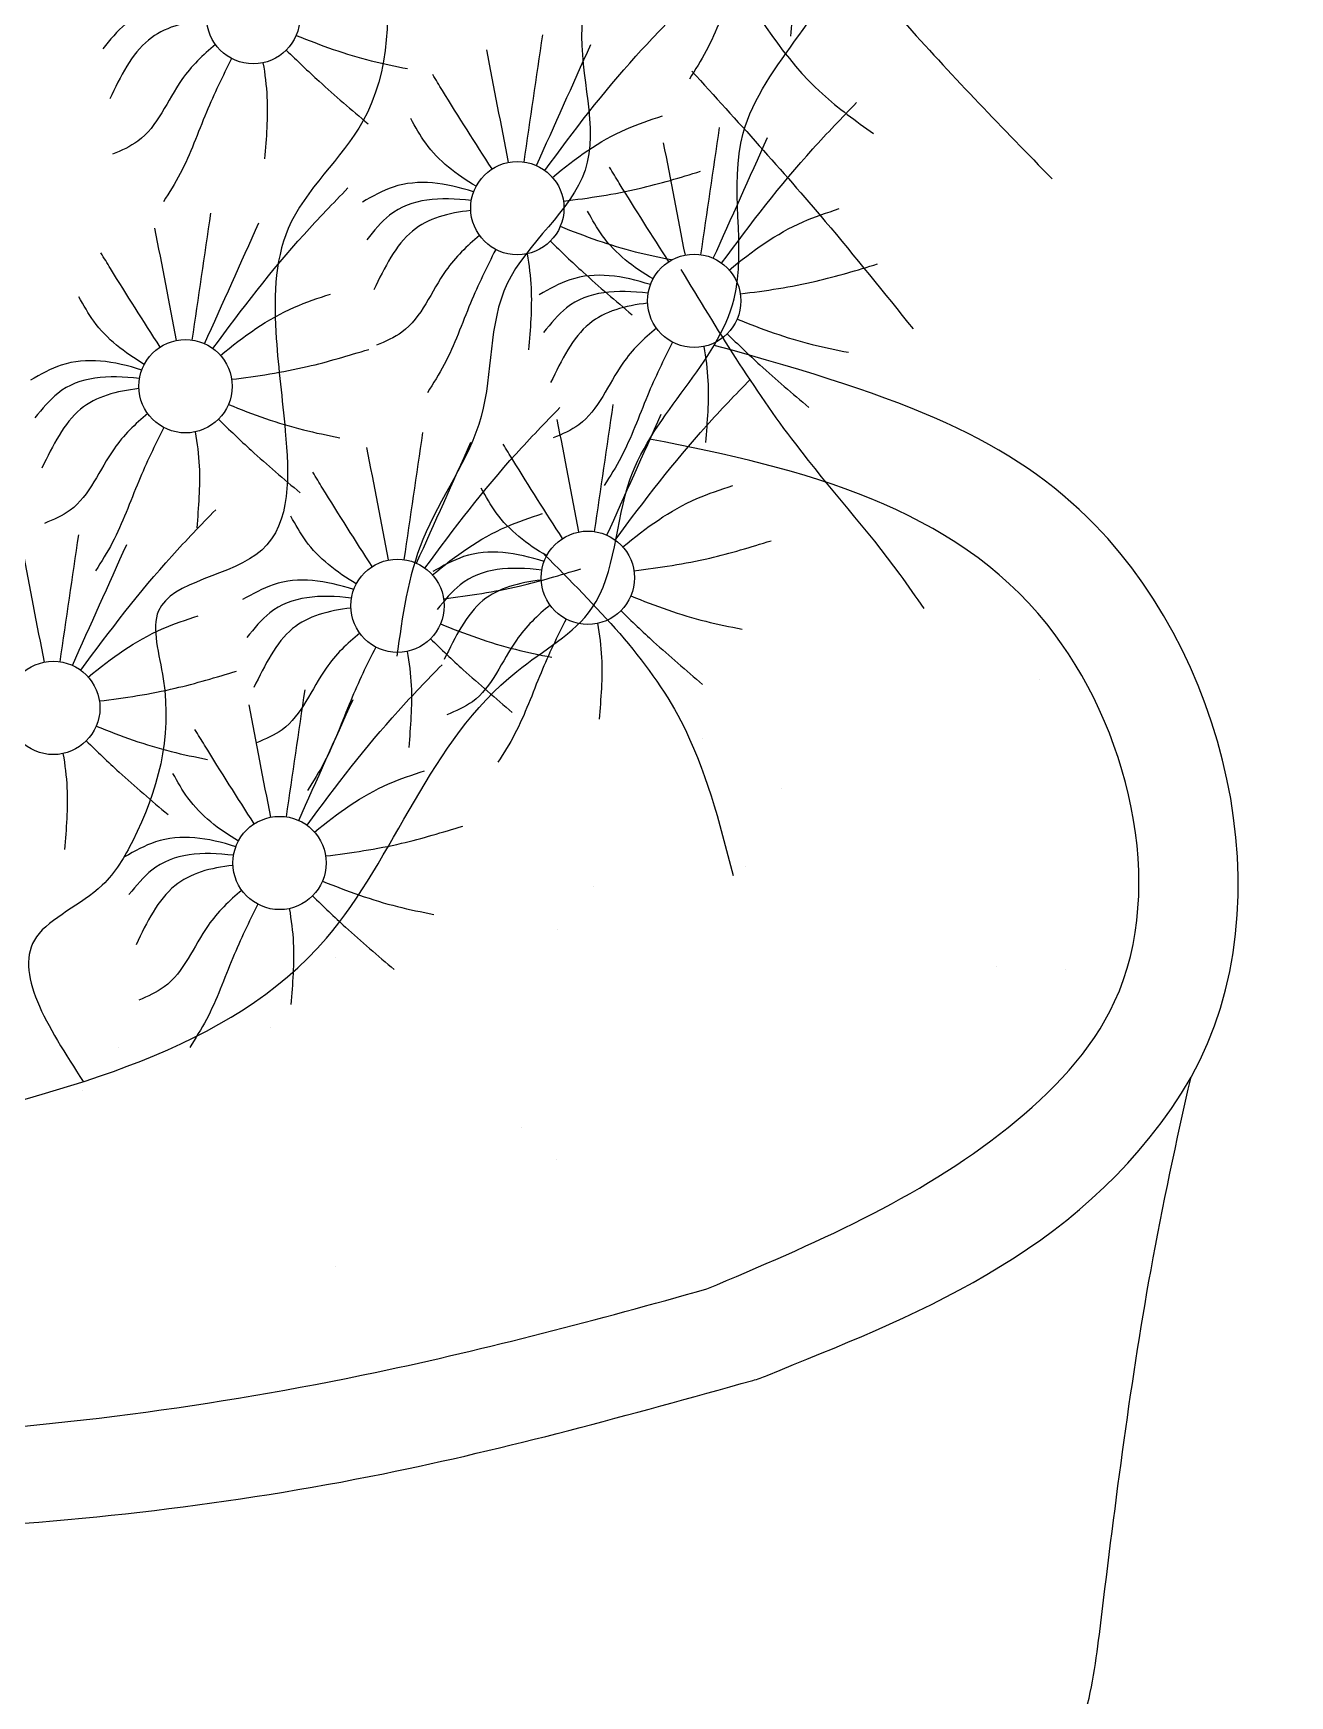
# Model space of a CAD drawing. Header units: millimetres. Extents: x 2133.42 to 2134.8, y 649.95 to 651.52.
# Drawn here: x 2133.6613 to 2133.7466, y 650.1009 to 650.2138 of the extents above; entities that cross this region are included whole.
import ezdxf

# ---------------------------------------------------------------- set-up
doc = ezdxf.new("R2010")
doc.units = ezdxf.units.MM
for name, color, linetype in [('Arena', 36, 'Continuous'), ('Hojas', 74, 'Continuous'), ('Tiesto', 32, 'Continuous')]:
    doc.layers.add(name, color=color, linetype=linetype)

msp = doc.modelspace()

# ---------------------------------------------------------------- linework, layer by layer
at = {"layer": 'Arena'}
for p, q in [((2133.665699178058, 650.177582741872), (2133.665699178058, 650.177582741872)), ((2133.729619186063, 650.1698788309299), (2133.729619186063, 650.1698788309299)), ((2133.706766968075, 650.1658568837671), (2133.706766968075, 650.1658568837671)), ((2133.712122503756, 650.1624450312542), (2133.712122503756, 650.1624450312542)), ((2133.709647021019, 650.1571808291051), (2133.709647021019, 650.1571808291051)), ((2133.699322114232, 650.1558215293393), (2133.699322114232, 650.1558215293393)), ((2133.696880532334, 650.1528768712676), (2133.696880532334, 650.1528768712676)), ((2133.681825741573, 650.1510324647465), (2133.681825741573, 650.1510324647465)), ((2133.726704854088, 650.1503882045278), (2133.726704854088, 650.1503882045278)), ((2133.731402432207, 650.1501623622075), (2133.731402432207, 650.1501623622075)), ((2133.677408528444, 650.1462420952143), (2133.677408528444, 650.1462420952143)), ((2133.667083621657, 650.1448827954486), (2133.667083621657, 650.1448827954486)), ((2133.664642039759, 650.1419381373769), (2133.664642039759, 650.1419381373769)), ((2133.694466361513, 650.139449470637), (2133.694466361513, 650.139449470637)), ((2133.696807217058, 650.1373044717278), (2133.696807217058, 650.1373044717278)), ((2133.681814884967, 650.1300307895015), (2133.681814884967, 650.1300307895015))]:
    msp.add_line(p, q, dxfattribs=at)
at = {"layer": 'Hojas'}
for centre in [(2133.676228929879, 650.2148496762015), (2133.694160313635, 650.2018825862449), (2133.706170781591, 650.195587836982), (2133.671624852196, 650.1897874585181), (2133.698948307629, 650.1767883865468), (2133.686021231691, 650.1748838746134), (2133.662646898487, 650.1679442362997), (2133.678015715713, 650.1574181021629)]:
    msp.add_circle(centre, 0.003166811014205725, dxfattribs=at)
for points in [[(2133.565714449104, 650.3117761015831), (2133.563329484209, 650.3091293167186), (2133.559354557567, 650.3091293167186), (2133.555909618172, 650.3048944574391), (2133.553524653277, 650.2972187826429), (2133.550609701133, 650.2943073179808), (2133.545044801605, 650.2932486031609), (2133.539744895703, 650.2890137482518), (2133.540009889328, 650.284514213545), (2133.538684910067, 650.2776325694008), (2133.53364999779, 650.2733977144917), (2133.530470052021, 650.2712802848521), (2133.528880079136, 650.2596344305739), (2133.529145072761, 650.2553995756646), (2133.52967506001, 650.2509000409577), (2133.525965126992, 650.2479885762957), (2133.524110160482, 650.241371611949), (2133.524905141356, 650.2347546476026), (2133.527290106252, 650.230255112896), (2133.528085087125, 650.2270789728066), (2133.528148367523, 650.2211689123772), (2133.527632513119, 650.2151148148828), (2133.529051121083, 650.2084166630686), (2133.530985594589, 650.2040371068056), (2133.532828677926, 650.2014354629946), (2133.535012853964, 650.1947089696439), (2133.53592292453, 650.1883460652127), (2133.539927252835, 650.1825285550876), (2133.543749569255, 650.1778018292034), (2133.545751733409, 650.1719843190781), (2133.549985227631, 650.1650627214524), (2133.558496719501, 650.1544761850987), (2133.567008200234, 650.1496641199412), (2133.580176926657, 650.1450124587038), (2133.597566172704, 650.1419002782736), (2133.62045834091, 650.135787906909), (2133.65287002141, 650.1394100514462), (2133.681201909335, 650.1523139421795), (2133.694121245062, 650.1704246648658), (2133.699227690249, 650.1747169370624), (2133.701826028804, 650.1834912976415), (2133.708878674751, 650.1957259653718), (2133.709497323606, 650.206971978911), (2133.716621391094, 650.2200178308065), (2133.713050057961, 650.2315421770284), (2133.710852317064, 650.2385391058906), (2133.712363261842, 650.2474567562094), (2133.714561002739, 650.2547280713538), (2133.712495669558, 650.2671167448534), (2133.711408131001, 650.2690176774931)], [(2133.65241112159, 650.2503668617017), (2133.660022265491, 650.2394389158108), (2133.661806133433, 650.2330246906913), (2133.662876454199, 650.2248287334585), (2133.662043986204, 650.2213840545774), (2133.660463702504, 650.2176120822987), (2133.659051308982, 650.2132624408882), (2133.660110604123, 650.2072669843712), (2133.660228299872, 650.2027997813052), (2133.658980065634, 650.1949739247716), (2133.656488352656, 650.1908260305249), (2133.6551594309, 650.1871758809659), (2133.65582388621, 650.1788800924726), (2133.653664400885, 650.173570789585), (2133.650824512078, 650.1690349069122), (2133.650916136124, 650.1633609094133), (2133.650091508573, 650.1575953930062), (2133.64688461128, 650.1544838462728), (2133.6458767245, 650.1527450394599), (2133.646177724025, 650.1480219103505), (2133.645531143591, 650.1415638290521), (2133.646351700956, 650.1378869873743)], [(2133.711407540741, 650.225220760062), (2133.720650488074, 650.2142578821895), (2133.730471122399, 650.203871996049)], [(2133.708519116915, 650.2181045083046), (2133.714873640422, 650.2096419352215), (2133.71833975124, 650.206949296941)], [(2133.706015810326, 650.2111805856678), (2133.715066210177, 650.2009870286479), (2133.721035616447, 650.1936784433992)], [(2133.705261446068, 650.1977240677461), (2133.713038386391, 650.1858682020256), (2133.720133130175, 650.1770103683007), (2133.721770379597, 650.174693704432)], [(2133.69598369563, 650.1783731132955), (2133.705261446068, 650.1670623446985), (2133.708808823528, 650.1565692196023)]]:
    msp.add_spline(points, degree=3, dxfattribs=at)
for points, knots in [([(2133.70447176493, 650.2702860213951), (2133.703468688844, 650.2695094285682), (2133.700449444743, 650.266548410787), (2133.703401426855, 650.2596954358758), (2133.698949999426, 650.2528043526204), (2133.701357122066, 650.2430020870086), (2133.705185350097, 650.2319805141549), (2133.700929625418, 650.2219602039738), (2133.697396990637, 650.213512365133), (2133.700994859564, 650.203909763019), (2133.69180431561, 650.1974273704084), (2133.692872612981, 650.1873141706546), (2133.687152291031, 650.179978802232), (2133.686352852035, 650.1741690800181), (2133.685979345459, 650.1714547147451)], [0.001137613368677927, 0.001137613368677927, 0.001137613368677927, 0.001137613368677927, 0.003142761133980168, 0.008234158338329946, 0.01078887914306619, 0.01616739439425305, 0.0239041102975274, 0.02966619468930969, 0.03361288692144257, 0.03899340722684755, 0.04418358666747901, 0.04929070506732583, 0.05443227460696571, 0.05894099462637403, 0.05894099462637403, 0.05894099462637403, 0.05894099462637403]), ([(2133.683880279691, 650.2624445402835), (2133.684499371117, 650.2592749029475), (2133.685456776415, 650.2529240936801), (2133.68451158373, 650.24379119317), (2133.687217926222, 650.2352376442623), (2133.681894319174, 650.2293927899248), (2133.683611984801, 650.2236192213388), (2133.685715541826, 650.2169673776075), (2133.685410953227, 650.2078062313844), (2133.677642085438, 650.2014529251351), (2133.677618010395, 650.193256249755), (2133.678542135533, 650.1864203464156), (2133.67898884758, 650.177154533832), (2133.668321183054, 650.1764468406), (2133.671183928918, 650.1673448839715), (2133.669360608083, 650.1610824146198), (2133.665935748731, 650.1551265359737), (2133.658523293454, 650.1521068957186), (2133.662268783882, 650.1463125600355), (2133.664687053686, 650.1425714566249)], [0.002880085012123587, 0.002880085012123587, 0.002880085012123587, 0.002880085012123587, 0.008227207115971871, 0.01358926025872078, 0.0182434705629938, 0.02188264004417282, 0.02513037428975868, 0.02746219054591623, 0.03379430843001443, 0.03872388257498589, 0.04290803350601853, 0.04640964041194133, 0.05098554528342678, 0.05550923466560381, 0.05807993542836219, 0.06428951277853343, 0.06632619874382842, 0.06947688963635515, 0.07521762369899941, 0.07521762369899941, 0.07521762369899941, 0.07521762369899941]), ([(2133.710479521712, 650.2203766384428), (2133.709870720531, 650.2191814550335), (2133.708634222678, 650.216606917656), (2133.707443462584, 650.2131881992052), (2133.706240991744, 650.2112745068519), (2133.705846238461, 650.2106462701277)], [0.001758391008624049, 0.001758391008624049, 0.001758391008624049, 0.001758391008624049, 0.003993456789474208, 0.006518679207936327, 0.007752823292170429, 0.007752823292170429, 0.007752823292170429, 0.007752823292170429]), ([(2133.712609436052, 650.2200829515914), (2133.712742494352, 650.2193112084233), (2133.713018337069, 650.2171543964907), (2133.712832298796, 650.2149675664573), (2133.712713019124, 650.2135654658891)], [0.001750649888686673, 0.001750649888686673, 0.001750649888686673, 0.001750649888686673, 0.003055740864562838, 0.00538758754341245, 0.00538758754341245, 0.00538758754341245, 0.00538758754341245]), ([(2133.673105008652, 650.2153691068211), (2133.670980502723, 650.2156209221866), (2133.668255685238, 650.2154917386288), (2133.666494119863, 650.2133088946632), (2133.666001450041, 650.2126984027898)], [0.00156203179081908, 0.00156203179081908, 0.00156203179081908, 0.00156203179081908, 0.004826344165984899, 0.006093767783893469, 0.006093767783893469, 0.006093767783893469, 0.006093767783893469]), ([(2133.696024573374, 650.2044425135139), (2133.697987174258, 650.2071142617215), (2133.700876504658, 650.2108912838364), (2133.704184480136, 650.214308385845), (2133.705189389719, 650.2153464463072)], [0.001755581467484407, 0.001755581467484407, 0.001755581467484407, 0.001755581467484407, 0.007270775625992507, 0.009677251042944085, 0.009677251042944085, 0.009677251042944085, 0.009677251042944085]), ([(2133.673066247141, 650.2146880287257), (2133.671543590263, 650.214519579311), (2133.668639196829, 650.2137540578194), (2133.667220511293, 650.2108264156373), (2133.666479405256, 650.2092970469087)], [0.001618756461250337, 0.001618756461250337, 0.001618756461250337, 0.001618756461250337, 0.004049157428062856, 0.006707420895019029, 0.006707420895019029, 0.006707420895019029, 0.006707420895019029]), ([(2133.673664275416, 650.2129919250096), (2133.672806922016, 650.2122937643098), (2133.670798577919, 650.2103305615037), (2133.669489875278, 650.2067448098551), (2133.667269695971, 650.2057981915145), (2133.666658632894, 650.2055376524161)], [0.001741584009316467, 0.001741584009316467, 0.001741584009316467, 0.001741584009316467, 0.003579060160531973, 0.006432023616432431, 0.007515438593666302, 0.007515438593666302, 0.007515438593666302, 0.007515438593666302]), ([(2133.678470783673, 650.2126129858877), (2133.679201379218, 650.2118963104274), (2133.681001003923, 650.2101739690947), (2133.682900371381, 650.2085599903912), (2133.684019635526, 650.2076089008658)], [0.001758606855550857, 0.001758606855550857, 0.001758606855550857, 0.001758606855550857, 0.003464120771849768, 0.005911130731386738, 0.005911130731386738, 0.005911130731386738, 0.005911130731386738]), ([(2133.679145373925, 650.2136155586554), (2133.680811825328, 650.212938924747), (2133.683287504424, 650.2120405498654), (2133.685873975948, 650.2115219128459), (2133.686699597106, 650.2113563600094)], [0.001751727270867549, 0.001751727270867549, 0.001751727270867549, 0.001751727270867549, 0.004741173852315993, 0.006142854766988974, 0.006142854766988974, 0.006142854766988974, 0.006142854766988974]), ([(2133.674757091455, 650.2120456819705), (2133.674148290274, 650.2108504985611), (2133.672911792421, 650.2082759611835), (2133.671721032327, 650.2048572427327), (2133.670518561488, 650.2029435503794), (2133.670123808204, 650.2023153136552)], [0.001758391008624049, 0.001758391008624049, 0.001758391008624049, 0.001758391008624049, 0.003993456789474208, 0.006518679207936327, 0.007752823292170429, 0.007752823292170429, 0.007752823292170429, 0.007752823292170429]), ([(2133.676887005795, 650.2117519951189), (2133.677020064095, 650.2109802519508), (2133.677295906812, 650.2088234400183), (2133.677109868539, 650.2066366099848), (2133.676990588867, 650.2052345094166)], [0.001750649888686673, 0.001750649888686673, 0.001750649888686673, 0.001750649888686673, 0.003055740864562838, 0.00538758754341245, 0.00538758754341245, 0.00538758754341245, 0.00538758754341245]), ([(2133.692440727568, 650.2045418560233), (2133.691301776362, 650.2063100317623), (2133.689946802615, 650.2084381436084), (2133.688632349165, 650.2105915490349), (2133.688413658372, 650.2109498195671)], [0.001759185583817836, 0.001759185583817836, 0.001759185583817836, 0.001759185583817836, 0.005264386903869354, 0.005963950121901306, 0.005963950121901306, 0.005963950121901306, 0.005963950121901306]), ([(2133.696540314596, 650.2039716739416), (2133.698100156621, 650.2052759467906), (2133.700432928856, 650.2069604699618), (2133.703177903541, 650.2078703837103), (2133.704006941703, 650.2081451961615)], [0.001729062110221072, 0.001729062110221072, 0.001729062110221072, 0.001729062110221072, 0.005077410225046454, 0.00652626217333075, 0.00652626217333075, 0.00652626217333075, 0.00652626217333075]), ([(2133.708035041331, 650.198147764251), (2133.709997642215, 650.2008195124586), (2133.712886972615, 650.2045965345737), (2133.716194948092, 650.2080136365821), (2133.717199857675, 650.2090516970443)], [0.001755581467484407, 0.001755581467484407, 0.001755581467484407, 0.001755581467484407, 0.007270775625992507, 0.009677251042944085, 0.009677251042944085, 0.009677251042944085, 0.009677251042944085]), ([(2133.691363730932, 650.2033684587707), (2133.690026931499, 650.2041631862253), (2133.688303475531, 650.2054700309086), (2133.687238901981, 650.2073908687441), (2133.686920053893, 650.2079661746707)], [0.001698318349463202, 0.001698318349463202, 0.001698318349463202, 0.001698318349463202, 0.004238933597651528, 0.005325218507321016, 0.005325218507321016, 0.005325218507321016, 0.005325218507321016]), ([(2133.691191005242, 650.202983449391), (2133.689298510281, 650.2035865955058), (2133.68668579764, 650.204013945174), (2133.684323990154, 650.2026853340394), (2133.683634106219, 650.202297246745)], [0.001623798754991703, 0.001623798754991703, 0.001623798754991703, 0.001623798754991703, 0.004752973198542208, 0.006044160931421218, 0.006044160931421218, 0.006044160931421218, 0.006044160931421218]), ([(2133.697291153572, 650.2023585413804), (2133.699022199752, 650.2025669034742), (2133.702169892757, 650.2030421644722), (2133.705222406046, 650.2039679797883), (2133.706606739203, 650.2043878426091)], [0.001790834887653438, 0.001790834887653438, 0.001790834887653438, 0.001790834887653438, 0.004691423661869409, 0.007098466608068014, 0.007098466608068014, 0.007098466608068014, 0.007098466608068014]), ([(2133.704451195524, 650.1982471067606), (2133.703312244319, 650.2000152824996), (2133.701957270571, 650.2021433943457), (2133.700642817122, 650.204296799772), (2133.700424126329, 650.2046550703042)], [0.001759185583817836, 0.001759185583817836, 0.001759185583817836, 0.001759185583817836, 0.005264386903869354, 0.005963950121901306, 0.005963950121901306, 0.005963950121901306, 0.005963950121901306]), ([(2133.673489111936, 650.1923473857871), (2133.67545171282, 650.1950191339947), (2133.678341043219, 650.1987961561099), (2133.681649018697, 650.2022132581185), (2133.68265392828, 650.2032513185804)], [0.001755581467484407, 0.001755581467484407, 0.001755581467484407, 0.001755581467484407, 0.007270775625992507, 0.009677251042944085, 0.009677251042944085, 0.009677251042944085, 0.009677251042944085]), ([(2133.691036392408, 650.2024020168644), (2133.688911886479, 650.20265383223), (2133.686187068994, 650.2025246486721), (2133.684425503619, 650.2003418047068), (2133.683932833797, 650.1997313128331)], [0.00156203179081908, 0.00156203179081908, 0.00156203179081908, 0.00156203179081908, 0.004826344165984899, 0.006093767783893469, 0.006093767783893469, 0.006093767783893469, 0.006093767783893469]), ([(2133.690997630898, 650.2017209387691), (2133.689474974019, 650.2015524893543), (2133.686570580585, 650.2007869678628), (2133.685151895049, 650.1978593256806), (2133.684410789012, 650.196329956952)], [0.001618756461250337, 0.001618756461250337, 0.001618756461250337, 0.001618756461250337, 0.004049157428062856, 0.006707420895019029, 0.006707420895019029, 0.006707420895019029, 0.006707420895019029]), ([(2133.703374198888, 650.1970737095078), (2133.702037399456, 650.1978684369626), (2133.700313943488, 650.1991752816459), (2133.699249369938, 650.2010961194815), (2133.698930521849, 650.2016714254078)], [0.001698318349463202, 0.001698318349463202, 0.001698318349463202, 0.001698318349463202, 0.004238933597651528, 0.005325218507321016, 0.005325218507321016, 0.005325218507321016, 0.005325218507321016]), ([(2133.708550782552, 650.197676924679), (2133.710110624578, 650.1989811975279), (2133.712443396812, 650.2006657206989), (2133.715188371498, 650.2015756344476), (2133.716017409659, 650.2018504468986)], [0.001729062110221072, 0.001729062110221072, 0.001729062110221072, 0.001729062110221072, 0.005077410225046454, 0.00652626217333075, 0.00652626217333075, 0.00652626217333075, 0.00652626217333075]), ([(2133.697076757681, 650.2006484686988), (2133.698743209085, 650.1999718347904), (2133.701218888179, 650.1990734599087), (2133.703805359704, 650.1985548228893), (2133.704630980862, 650.1983892700528)], [0.001751727270867549, 0.001751727270867549, 0.001751727270867549, 0.001751727270867549, 0.004741173852315993, 0.006142854766988974, 0.006142854766988974, 0.006142854766988974, 0.006142854766988974]), ([(2133.691595659172, 650.200024835053), (2133.690738305772, 650.1993266743532), (2133.688729961675, 650.1973634715471), (2133.687421259034, 650.1937777198984), (2133.685201079727, 650.1928311015579), (2133.68459001665, 650.1925705624594)], [0.001741584009316467, 0.001741584009316467, 0.001741584009316467, 0.001741584009316467, 0.003579060160531973, 0.006432023616432431, 0.007515438593666302, 0.007515438593666302, 0.007515438593666302, 0.007515438593666302]), ([(2133.692688475212, 650.1990785920138), (2133.692079674031, 650.1978834086044), (2133.690843176177, 650.1953088712269), (2133.689652416083, 650.1918901527763), (2133.688449945244, 650.1899764604227), (2133.68805519196, 650.1893482236985)], [0.001758391008624049, 0.001758391008624049, 0.001758391008624049, 0.001758391008624049, 0.003993456789474208, 0.006518679207936327, 0.007752823292170429, 0.007752823292170429, 0.007752823292170429, 0.007752823292170429]), ([(2133.696402167429, 650.1996458959313), (2133.697132762974, 650.198929220471), (2133.698932387679, 650.1972068791381), (2133.700831755137, 650.1955929004346), (2133.701951019282, 650.1946418109092)], [0.001758606855550857, 0.001758606855550857, 0.001758606855550857, 0.001758606855550857, 0.003464120771849768, 0.005911130731386738, 0.005911130731386738, 0.005911130731386738, 0.005911130731386738]), ([(2133.669905266129, 650.1924467282968), (2133.668766314923, 650.1942149040358), (2133.667411341176, 650.1963430158819), (2133.666096887726, 650.1984964213082), (2133.665878196934, 650.1988546918403)], [0.001759185583817836, 0.001759185583817836, 0.001759185583817836, 0.001759185583817836, 0.005264386903869354, 0.005963950121901306, 0.005963950121901306, 0.005963950121901306, 0.005963950121901306]), ([(2133.694818389552, 650.1987849051623), (2133.694951447852, 650.1980131619941), (2133.695227290568, 650.1958563500616), (2133.695041252295, 650.1936695200282), (2133.694921972623, 650.19226741946)], [0.001750649888686673, 0.001750649888686673, 0.001750649888686673, 0.001750649888686673, 0.003055740864562838, 0.00538758754341245, 0.00538758754341245, 0.00538758754341245, 0.00538758754341245]), ([(2133.709301621529, 650.1960637921177), (2133.711032667708, 650.1962721542113), (2133.714180360714, 650.1967474152093), (2133.717232874003, 650.1976732305254), (2133.71861720716, 650.1980930933462)], [0.001790834887653438, 0.001790834887653438, 0.001790834887653438, 0.001790834887653438, 0.004691423661869409, 0.007098466608068014, 0.007098466608068014, 0.007098466608068014, 0.007098466608068014]), ([(2133.703201473199, 650.1966887001283), (2133.701308978238, 650.1972918462429), (2133.698696265596, 650.1977191959111), (2133.69633445811, 650.1963905847767), (2133.695644574176, 650.1960024974824)], [0.001623798754991703, 0.001623798754991703, 0.001623798754991703, 0.001623798754991703, 0.004752973198542208, 0.006044160931421218, 0.006044160931421218, 0.006044160931421218, 0.006044160931421218]), ([(2133.668828269493, 650.1912733310439), (2133.66749147006, 650.1920680584988), (2133.665768014092, 650.1933749031821), (2133.664703440543, 650.1952957410176), (2133.664384592454, 650.1958710469439)], [0.001698318349463202, 0.001698318349463202, 0.001698318349463202, 0.001698318349463202, 0.004238933597651528, 0.005325218507321016, 0.005325218507321016, 0.005325218507321016, 0.005325218507321016]), ([(2133.674004853157, 650.1918765462151), (2133.675564695183, 650.1931808190641), (2133.677897467417, 650.1948653422351), (2133.680642442103, 650.1957752559838), (2133.681471480264, 650.1960500684347)], [0.001729062110221072, 0.001729062110221072, 0.001729062110221072, 0.001729062110221072, 0.005077410225046454, 0.00652626217333075, 0.00652626217333075, 0.00652626217333075, 0.00652626217333075]), ([(2133.703046860365, 650.1961072676015), (2133.700922354436, 650.1963590829673), (2133.69819753695, 650.1962298994094), (2133.696435971575, 650.1940470554439), (2133.695943301754, 650.1934365635705)], [0.00156203179081908, 0.00156203179081908, 0.00156203179081908, 0.00156203179081908, 0.004826344165984899, 0.006093767783893469, 0.006093767783893469, 0.006093767783893469, 0.006093767783893469]), ([(2133.703008098854, 650.1954261895064), (2133.701485441975, 650.1952577400914), (2133.698581048542, 650.1944922186001), (2133.697162363006, 650.1915645764179), (2133.696421256969, 650.1900352076891)], [0.001618756461250337, 0.001618756461250337, 0.001618756461250337, 0.001618756461250337, 0.004049157428062856, 0.006707420895019029, 0.006707420895019029, 0.006707420895019029, 0.006707420895019029]), ([(2133.703606127129, 650.1937300857901), (2133.702748773729, 650.1930319250903), (2133.700740429632, 650.1910687222842), (2133.699431726991, 650.1874829706355), (2133.697211547683, 650.1865363522952), (2133.696600484607, 650.1862758131967)], [0.001741584009316467, 0.001741584009316467, 0.001741584009316467, 0.001741584009316467, 0.003579060160531973, 0.006432023616432431, 0.007515438593666302, 0.007515438593666302, 0.007515438593666302, 0.007515438593666302]), ([(2133.709087225638, 650.1943537194359), (2133.710753677041, 650.1936770855277), (2133.713229356136, 650.1927787106458), (2133.715815827661, 650.1922600736264), (2133.716641448819, 650.1920945207899)], [0.001751727270867549, 0.001751727270867549, 0.001751727270867549, 0.001751727270867549, 0.004741173852315993, 0.006142854766988974, 0.006142854766988974, 0.006142854766988974, 0.006142854766988974]), ([(2133.674755692134, 650.1902634136538), (2133.676486738313, 650.1904717757475), (2133.679634431319, 650.1909470367455), (2133.682686944607, 650.1918728520616), (2133.684071277764, 650.1922927148826)], [0.001790834887653438, 0.001790834887653438, 0.001790834887653438, 0.001790834887653438, 0.004691423661869409, 0.007098466608068014, 0.007098466608068014, 0.007098466608068014, 0.007098466608068014]), ([(2133.704698943168, 650.1927838427509), (2133.704090141987, 650.1915886593415), (2133.702853644134, 650.1890141219642), (2133.70166288404, 650.1855954035134), (2133.7004604132, 650.1836817111598), (2133.700065659917, 650.1830534744358)], [0.001758391008624049, 0.001758391008624049, 0.001758391008624049, 0.001758391008624049, 0.003993456789474208, 0.006518679207936327, 0.007752823292170429, 0.007752823292170429, 0.007752823292170429, 0.007752823292170429]), ([(2133.706828857508, 650.1924901558996), (2133.706961915808, 650.1917184127312), (2133.707237758525, 650.1895616007987), (2133.707051720251, 650.1873747707655), (2133.70693244058, 650.1859726701971)], [0.001750649888686673, 0.001750649888686673, 0.001750649888686673, 0.001750649888686673, 0.003055740864562838, 0.00538758754341245, 0.00538758754341245, 0.00538758754341245, 0.00538758754341245]), ([(2133.708412635386, 650.1933511466684), (2133.709143230931, 650.1926344712081), (2133.710942855635, 650.1909121298754), (2133.712842223094, 650.1892981511719), (2133.713961487239, 650.1883470616463)], [0.001758606855550857, 0.001758606855550857, 0.001758606855550857, 0.001758606855550857, 0.003464120771849768, 0.005911130731386738, 0.005911130731386738, 0.005911130731386738, 0.005911130731386738]), ([(2133.668655543803, 650.1908883216645), (2133.666763048843, 650.1914914677791), (2133.664150336201, 650.1919188174472), (2133.661788528715, 650.1905902063129), (2133.66109864478, 650.1902021190185)], [0.001623798754991703, 0.001623798754991703, 0.001623798754991703, 0.001623798754991703, 0.004752973198542208, 0.006044160931421218, 0.006044160931421218, 0.006044160931421218, 0.006044160931421218]), ([(2133.668500930969, 650.1903068891377), (2133.66637642504, 650.1905587045035), (2133.663651607555, 650.1904295209456), (2133.66189004218, 650.18824667698), (2133.661397372358, 650.1876361851066)], [0.00156203179081908, 0.00156203179081908, 0.00156203179081908, 0.00156203179081908, 0.004826344165984899, 0.006093767783893469, 0.006093767783893469, 0.006093767783893469, 0.006093767783893469]), ([(2133.700812567369, 650.1793483138158), (2133.702775168253, 650.1820200620234), (2133.705664498653, 650.1857970841386), (2133.70897247413, 650.189214186147), (2133.709977383713, 650.1902522466091)], [0.001755581467484407, 0.001755581467484407, 0.001755581467484407, 0.001755581467484407, 0.007270775625992507, 0.009677251042944085, 0.009677251042944085, 0.009677251042944085, 0.009677251042944085]), ([(2133.668462169459, 650.1896258110426), (2133.66693951258, 650.1894573616275), (2133.664035119146, 650.1886918401362), (2133.66261643361, 650.1857641979541), (2133.661875327574, 650.1842348292253)], [0.001618756461250337, 0.001618756461250337, 0.001618756461250337, 0.001618756461250337, 0.004049157428062856, 0.006707420895019029, 0.006707420895019029, 0.006707420895019029, 0.006707420895019029]), ([(2133.669060197733, 650.1879297073262), (2133.668202844334, 650.1872315466264), (2133.666194500237, 650.1852683438203), (2133.664885797596, 650.1816825921719), (2133.662665618288, 650.1807359738314), (2133.662054555211, 650.1804754347329)], [0.001741584009316467, 0.001741584009316467, 0.001741584009316467, 0.001741584009316467, 0.003579060160531973, 0.006432023616432431, 0.007515438593666302, 0.007515438593666302, 0.007515438593666302, 0.007515438593666302]), ([(2133.674541296243, 650.188553340972), (2133.676207747646, 650.1878767070639), (2133.678683426741, 650.186978332182), (2133.681269898265, 650.1864596951625), (2133.682095519423, 650.186294142326)], [0.001751727270867549, 0.001751727270867549, 0.001751727270867549, 0.001751727270867549, 0.004741173852315993, 0.006142854766988974, 0.006142854766988974, 0.006142854766988974, 0.006142854766988974]), ([(2133.687885491431, 650.1774438018826), (2133.689848092315, 650.18011555009), (2133.692737422715, 650.1838925722052), (2133.696045398192, 650.1873096742138), (2133.697050307775, 650.1883477346757)], [0.001755581467484407, 0.001755581467484407, 0.001755581467484407, 0.001755581467484407, 0.007270775625992507, 0.009677251042944085, 0.009677251042944085, 0.009677251042944085, 0.009677251042944085]), ([(2133.670153013773, 650.1869834642871), (2133.669544212592, 650.1857882808777), (2133.668307714739, 650.1832137435003), (2133.667116954645, 650.1797950250495), (2133.665914483805, 650.177881332696), (2133.665519730522, 650.177253095972)], [0.001758391008624049, 0.001758391008624049, 0.001758391008624049, 0.001758391008624049, 0.003993456789474208, 0.006518679207936327, 0.007752823292170429, 0.007752823292170429, 0.007752823292170429, 0.007752823292170429]), ([(2133.672282928113, 650.1866897774357), (2133.672415986413, 650.1859180342674), (2133.67269182913, 650.1837612223349), (2133.672505790856, 650.1815743923016), (2133.672386511184, 650.1801722917335)], [0.001750649888686673, 0.001750649888686673, 0.001750649888686673, 0.001750649888686673, 0.003055740864562838, 0.00538758754341245, 0.00538758754341245, 0.00538758754341245, 0.00538758754341245]), ([(2133.673866705991, 650.1875507682046), (2133.674597301536, 650.1868340927442), (2133.676396926241, 650.1851117514116), (2133.678296293699, 650.183497772708), (2133.679415557843, 650.1825466831824)], [0.001758606855550857, 0.001758606855550857, 0.001758606855550857, 0.001758606855550857, 0.003464120771849768, 0.005911130731386738, 0.005911130731386738, 0.005911130731386738, 0.005911130731386738]), ([(2133.697228721562, 650.1794476563255), (2133.696089770357, 650.1812158320645), (2133.694734796609, 650.1833439439106), (2133.693420343159, 650.1854973493369), (2133.693201652367, 650.185855619869)], [0.001759185583817836, 0.001759185583817836, 0.001759185583817836, 0.001759185583817836, 0.005264386903869354, 0.005963950121901306, 0.005963950121901306, 0.005963950121901306, 0.005963950121901306]), ([(2133.684301645625, 650.1775431443921), (2133.683162694419, 650.1793113201311), (2133.681807720672, 650.1814394319772), (2133.680493267222, 650.1835928374037), (2133.680274576429, 650.1839511079356)], [0.001759185583817836, 0.001759185583817836, 0.001759185583817836, 0.001759185583817836, 0.005264386903869354, 0.005963950121901306, 0.005963950121901306, 0.005963950121901306, 0.005963950121901306]), ([(2133.696151724926, 650.1782742590726), (2133.694814925494, 650.1790689865275), (2133.693091469525, 650.1803758312108), (2133.692026895976, 650.1822966690463), (2133.691708047887, 650.1828719749726)], [0.001698318349463202, 0.001698318349463202, 0.001698318349463202, 0.001698318349463202, 0.004238933597651528, 0.005325218507321016, 0.005325218507321016, 0.005325218507321016, 0.005325218507321016]), ([(2133.70132830859, 650.1788774742438), (2133.702888150616, 650.1801817470928), (2133.70522092285, 650.1818662702638), (2133.707965897536, 650.1827761840125), (2133.708794935697, 650.1830509964634)], [0.001729062110221072, 0.001729062110221072, 0.001729062110221072, 0.001729062110221072, 0.005077410225046454, 0.00652626217333075, 0.00652626217333075, 0.00652626217333075, 0.00652626217333075]), ([(2133.664511158227, 650.1705041635687), (2133.666473759111, 650.1731759117763), (2133.669363089511, 650.1769529338912), (2133.672671064988, 650.1803700358998), (2133.673675974571, 650.181408096362)], [0.001755581467484407, 0.001755581467484407, 0.001755581467484407, 0.001755581467484407, 0.007270775625992507, 0.009677251042944085, 0.009677251042944085, 0.009677251042944085, 0.009677251042944085]), ([(2133.688401232653, 650.1769729623104), (2133.689961074679, 650.1782772351594), (2133.692293846912, 650.1799617583306), (2133.695038821598, 650.1808716720791), (2133.69586785976, 650.18114648453)], [0.001729062110221072, 0.001729062110221072, 0.001729062110221072, 0.001729062110221072, 0.005077410225046454, 0.00652626217333075, 0.00652626217333075, 0.00652626217333075, 0.00652626217333075]), ([(2133.683224648988, 650.1763697471392), (2133.681887849556, 650.1771644745941), (2133.680164393588, 650.1784713192774), (2133.679099820038, 650.1803921571129), (2133.678780971949, 650.1809674630395)], [0.001698318349463202, 0.001698318349463202, 0.001698318349463202, 0.001698318349463202, 0.004238933597651528, 0.005325218507321016, 0.005325218507321016, 0.005325218507321016, 0.005325218507321016]), ([(2133.695978999237, 650.1778892496932), (2133.694086504276, 650.1784923958078), (2133.691473791635, 650.1789197454759), (2133.689111984148, 650.1775911343416), (2133.688422100213, 650.1772030470472)], [0.001623798754991703, 0.001623798754991703, 0.001623798754991703, 0.001623798754991703, 0.004752973198542208, 0.006044160931421218, 0.006044160931421218, 0.006044160931421218, 0.006044160931421218]), ([(2133.702079147567, 650.1772643416825), (2133.703810193746, 650.1774727037762), (2133.706957886752, 650.1779479647741), (2133.710010400041, 650.1788737800903), (2133.711394733198, 650.179293642911)], [0.001790834887653438, 0.001790834887653438, 0.001790834887653438, 0.001790834887653438, 0.004691423661869409, 0.007098466608068014, 0.007098466608068014, 0.007098466608068014, 0.007098466608068014]), ([(2133.683051923299, 650.1759847377598), (2133.681159428338, 650.1765878838746), (2133.678546715697, 650.1770152335425), (2133.67618490821, 650.1756866224082), (2133.675495024276, 650.1752985351138)], [0.001623798754991703, 0.001623798754991703, 0.001623798754991703, 0.001623798754991703, 0.004752973198542208, 0.006044160931421218, 0.006044160931421218, 0.006044160931421218, 0.006044160931421218]), ([(2133.695824386402, 650.1773078171664), (2133.693699880473, 650.1775596325322), (2133.690975062988, 650.1774304489743), (2133.689213497613, 650.1752476050087), (2133.688720827792, 650.1746371131353)], [0.00156203179081908, 0.00156203179081908, 0.00156203179081908, 0.00156203179081908, 0.004826344165984899, 0.006093767783893469, 0.006093767783893469, 0.006093767783893469, 0.006093767783893469]), ([(2133.689152071629, 650.1753598297491), (2133.690883117809, 650.175568191843), (2133.694030810814, 650.176043452841), (2133.697083324103, 650.1769692681571), (2133.69846765726, 650.1773891309779)], [0.001790834887653438, 0.001790834887653438, 0.001790834887653438, 0.001790834887653438, 0.004691423661869409, 0.007098466608068014, 0.007098466608068014, 0.007098466608068014, 0.007098466608068014]), ([(2133.695785624892, 650.1766267390713), (2133.694262968013, 650.1764582896562), (2133.69135857458, 650.1756927681649), (2133.689939889043, 650.1727651259828), (2133.689198783007, 650.171235757254)], [0.001618756461250337, 0.001618756461250337, 0.001618756461250337, 0.001618756461250337, 0.004049157428062856, 0.006707420895019029, 0.006707420895019029, 0.006707420895019029, 0.006707420895019029]), ([(2133.682897310465, 650.1754033052332), (2133.680772804536, 650.1756551205988), (2133.678047987051, 650.1755259370409), (2133.676286421676, 650.1733430930753), (2133.675793751854, 650.1727326012019)], [0.00156203179081908, 0.00156203179081908, 0.00156203179081908, 0.00156203179081908, 0.004826344165984899, 0.006093767783893469, 0.006093767783893469, 0.006093767783893469, 0.006093767783893469]), ([(2133.701864751676, 650.1755542690007), (2133.703531203079, 650.1748776350926), (2133.706006882174, 650.1739792602107), (2133.708593353698, 650.1734606231912), (2133.709418974856, 650.1732950703547)], [0.001751727270867549, 0.001751727270867549, 0.001751727270867549, 0.001751727270867549, 0.004741173852315993, 0.006142854766988974, 0.006142854766988974, 0.006142854766988974, 0.006142854766988974]), ([(2133.682858548955, 650.1747222271379), (2133.681335892076, 650.1745537777231), (2133.678431498642, 650.1737882562315), (2133.677012813106, 650.1708606140494), (2133.67627170707, 650.1693312453208)], [0.001618756461250337, 0.001618756461250337, 0.001618756461250337, 0.001618756461250337, 0.004049157428062856, 0.006707420895019029, 0.006707420895019029, 0.006707420895019029, 0.006707420895019029]), ([(2133.696383653167, 650.1749306353549), (2133.695526299767, 650.1742324746551), (2133.693517955669, 650.172269271849), (2133.692209253029, 650.1686835202004), (2133.689989073721, 650.16773690186), (2133.689378010644, 650.1674763627616)], [0.001741584009316467, 0.001741584009316467, 0.001741584009316467, 0.001741584009316467, 0.003579060160531973, 0.006432023616432431, 0.007515438593666302, 0.007515438593666302, 0.007515438593666302, 0.007515438593666302]), ([(2133.701190161424, 650.1745516962333), (2133.701920756969, 650.1738350207729), (2133.703720381674, 650.1721126794403), (2133.705619749132, 650.1704987007367), (2133.706739013276, 650.1695476112111)], [0.001758606855550857, 0.001758606855550857, 0.001758606855550857, 0.001758606855550857, 0.003464120771849768, 0.005911130731386738, 0.005911130731386738, 0.005911130731386738, 0.005911130731386738]), ([(2133.665026899448, 650.1700333239964), (2133.666586741474, 650.1713375968454), (2133.668919513708, 650.1730221200166), (2133.671664488394, 650.1739320337651), (2133.672493526555, 650.1742068462161)], [0.001729062110221072, 0.001729062110221072, 0.001729062110221072, 0.001729062110221072, 0.005077410225046454, 0.00652626217333075, 0.00652626217333075, 0.00652626217333075, 0.00652626217333075]), ([(2133.688937675739, 650.1736497570676), (2133.690604127141, 650.1729731231592), (2133.693079806237, 650.1720747482775), (2133.695666277761, 650.1715561112578), (2133.696491898919, 650.1713905584215)], [0.001751727270867549, 0.001751727270867549, 0.001751727270867549, 0.001751727270867549, 0.004741173852315993, 0.006142854766988974, 0.006142854766988974, 0.006142854766988974, 0.006142854766988974]), ([(2133.697476469206, 650.1739843923158), (2133.696867668025, 650.1727892089064), (2133.695631170172, 650.170214671529), (2133.694440410078, 650.1667959530782), (2133.693237939238, 650.1648822607247), (2133.692843185955, 650.1642540240007)], [0.001758391008624049, 0.001758391008624049, 0.001758391008624049, 0.001758391008624049, 0.003993456789474208, 0.006518679207936327, 0.007752823292170429, 0.007752823292170429, 0.007752823292170429, 0.007752823292170429]), ([(2133.699606383546, 650.1736907054644), (2133.699739441846, 650.1729189622961), (2133.700015284563, 650.1707621503635), (2133.699829246289, 650.1685753203303), (2133.699709966617, 650.1671732197619)], [0.001750649888686673, 0.001750649888686673, 0.001750649888686673, 0.001750649888686673, 0.003055740864562838, 0.00538758754341245, 0.00538758754341245, 0.00538758754341245, 0.00538758754341245]), ([(2133.683456577229, 650.1730261234218), (2133.682599223829, 650.172327962722), (2133.680590879732, 650.1703647599156), (2133.679282177091, 650.1667790082672), (2133.677061997784, 650.1658323899267), (2133.676450934707, 650.1655718508282)], [0.001741584009316467, 0.001741584009316467, 0.001741584009316467, 0.001741584009316467, 0.003579060160531973, 0.006432023616432431, 0.007515438593666302, 0.007515438593666302, 0.007515438593666302, 0.007515438593666302]), ([(2133.684549393268, 650.1720798803824), (2133.683940592087, 650.1708846969732), (2133.682704094234, 650.1683101595956), (2133.68151333414, 650.1648914411448), (2133.680310863301, 650.1629777487915), (2133.679916110017, 650.1623495120673)], [0.001758391008624049, 0.001758391008624049, 0.001758391008624049, 0.001758391008624049, 0.003993456789474208, 0.006518679207936327, 0.007752823292170429, 0.007752823292170429, 0.007752823292170429, 0.007752823292170429]), ([(2133.688263085487, 650.1726471842999), (2133.688993681031, 650.1719305088395), (2133.690793305736, 650.1702081675069), (2133.692692673194, 650.1685941888034), (2133.693811937339, 650.1676430992777)], [0.001758606855550857, 0.001758606855550857, 0.001758606855550857, 0.001758606855550857, 0.003464120771849768, 0.005911130731386738, 0.005911130731386738, 0.005911130731386738, 0.005911130731386738]), ([(2133.679879975452, 650.1599780294318), (2133.681842576336, 650.1626497776394), (2133.684731906736, 650.1664267997546), (2133.688039882214, 650.169843901763), (2133.689044791797, 650.1708819622252)], [0.001755581467484407, 0.001755581467484407, 0.001755581467484407, 0.001755581467484407, 0.007270775625992507, 0.009677251042944085, 0.009677251042944085, 0.009677251042944085, 0.009677251042944085]), ([(2133.686679307608, 650.171786193531), (2133.686812365908, 650.1710144503629), (2133.687088208625, 650.1688576384304), (2133.686902170351, 650.1666708083969), (2133.68678289068, 650.1652687078288)], [0.001750649888686673, 0.001750649888686673, 0.001750649888686673, 0.001750649888686673, 0.003055740864562838, 0.00538758754341245, 0.00538758754341245, 0.00538758754341245, 0.00538758754341245]), ([(2133.665777738424, 650.1684201914352), (2133.667508784604, 650.1686285535291), (2133.67065647761, 650.169103814527), (2133.673708990898, 650.1700296298432), (2133.675093324056, 650.1704494926639)], [0.001790834887653438, 0.001790834887653438, 0.001790834887653438, 0.001790834887653438, 0.004691423661869409, 0.007098466608068014, 0.007098466608068014, 0.007098466608068014, 0.007098466608068014]), ([(2133.665563342534, 650.1667101187536), (2133.667229793937, 650.1660334848452), (2133.669705473032, 650.1651351099636), (2133.672291944556, 650.1646164729441), (2133.673117565715, 650.1644509201076)], [0.001751727270867549, 0.001751727270867549, 0.001751727270867549, 0.001751727270867549, 0.004741173852315993, 0.006142854766988974, 0.006142854766988974, 0.006142854766988974, 0.006142854766988974]), ([(2133.676296129646, 650.1600773719415), (2133.67515717844, 650.1618455476805), (2133.673802204693, 650.1639736595266), (2133.672487751243, 650.1661270649529), (2133.672269060451, 650.166485335485)], [0.001759185583817836, 0.001759185583817836, 0.001759185583817836, 0.001759185583817836, 0.005264386903869354, 0.005963950121901306, 0.005963950121901306, 0.005963950121901306, 0.005963950121901306]), ([(2133.664888752282, 650.1657075459859), (2133.665619347827, 650.1649908705256), (2133.667418972531, 650.1632685291929), (2133.66931833999, 650.1616545504894), (2133.670437604134, 650.160703460964)], [0.001758606855550857, 0.001758606855550857, 0.001758606855550857, 0.001758606855550857, 0.003464120771849768, 0.005911130731386738, 0.005911130731386738, 0.005911130731386738, 0.005911130731386738]), ([(2133.663304974404, 650.1648465552171), (2133.663438032704, 650.164074812049), (2133.663713875421, 650.1619180001164), (2133.663527837147, 650.159731170083), (2133.663408557476, 650.1583290695148)], [0.001750649888686673, 0.001750649888686673, 0.001750649888686673, 0.001750649888686673, 0.003055740864562838, 0.00538758754341245, 0.00538758754341245, 0.00538758754341245, 0.00538758754341245]), ([(2133.67521913301, 650.1589039746887), (2133.673882333577, 650.1596987021435), (2133.672158877609, 650.1610055468268), (2133.671094304059, 650.1629263846623), (2133.670775455971, 650.1635016905886)], [0.001698318349463202, 0.001698318349463202, 0.001698318349463202, 0.001698318349463202, 0.004238933597651528, 0.005325218507321016, 0.005325218507321016, 0.005325218507321016, 0.005325218507321016]), ([(2133.680395716674, 650.1595071898598), (2133.6819555587, 650.1608114627088), (2133.684288330934, 650.1624959858798), (2133.687033305619, 650.1634058996285), (2133.687862343781, 650.1636807120794)], [0.001729062110221072, 0.001729062110221072, 0.001729062110221072, 0.001729062110221072, 0.005077410225046454, 0.00652626217333075, 0.00652626217333075, 0.00652626217333075, 0.00652626217333075]), ([(2133.68114655565, 650.1578940572986), (2133.68287760183, 650.1581024193922), (2133.686025294835, 650.1585776803902), (2133.689077808124, 650.1595034957063), (2133.690462141281, 650.1599233585271)], [0.001790834887653438, 0.001790834887653438, 0.001790834887653438, 0.001790834887653438, 0.004691423661869409, 0.007098466608068014, 0.007098466608068014, 0.007098466608068014, 0.007098466608068014]), ([(2133.67504640732, 650.1585189653092), (2133.673153912359, 650.1591221114238), (2133.670541199718, 650.159549461092), (2133.668179392232, 650.1582208499576), (2133.667489508297, 650.1578327626632)], [0.001623798754991703, 0.001623798754991703, 0.001623798754991703, 0.001623798754991703, 0.004752973198542208, 0.006044160931421218, 0.006044160931421218, 0.006044160931421218, 0.006044160931421218]), ([(2133.674891794486, 650.1579375327824), (2133.672767288557, 650.1581893481482), (2133.670042471072, 650.1580601645903), (2133.668280905697, 650.1558773206248), (2133.667788235875, 650.1552668287513)], [0.00156203179081908, 0.00156203179081908, 0.00156203179081908, 0.00156203179081908, 0.004826344165984899, 0.006093767783893469, 0.006093767783893469, 0.006093767783893469, 0.006093767783893469]), ([(2133.674853032976, 650.1572564546873), (2133.673330376097, 650.1570880052723), (2133.670425982663, 650.156322483781), (2133.669007297127, 650.1533948415988), (2133.668266191091, 650.15186547287)], [0.001618756461250337, 0.001618756461250337, 0.001618756461250337, 0.001618756461250337, 0.004049157428062856, 0.006707420895019029, 0.006707420895019029, 0.006707420895019029, 0.006707420895019029]), ([(2133.68093215976, 650.1561839846167), (2133.682598611163, 650.1555073507086), (2133.685074290258, 650.1546089758267), (2133.687660761782, 650.1540903388072), (2133.68848638294, 650.1539247859707)], [0.001751727270867549, 0.001751727270867549, 0.001751727270867549, 0.001751727270867549, 0.004741173852315993, 0.006142854766988974, 0.006142854766988974, 0.006142854766988974, 0.006142854766988974]), ([(2133.67545106125, 650.155560350971), (2133.67459370785, 650.1548621902712), (2133.672585363753, 650.152898987465), (2133.671276661112, 650.1493132358164), (2133.669056481805, 650.1483666174761), (2133.668445418728, 650.1481060783776)], [0.001741584009316467, 0.001741584009316467, 0.001741584009316467, 0.001741584009316467, 0.003579060160531973, 0.006432023616432431, 0.007515438593666302, 0.007515438593666302, 0.007515438593666302, 0.007515438593666302]), ([(2133.680257569508, 650.1551814118493), (2133.680988165052, 650.154464736389), (2133.682787789757, 650.1527423950563), (2133.684687157216, 650.1511284163528), (2133.68580642136, 650.1501773268271)], [0.001758606855550857, 0.001758606855550857, 0.001758606855550857, 0.001758606855550857, 0.003464120771849768, 0.005911130731386738, 0.005911130731386738, 0.005911130731386738, 0.005911130731386738]), ([(2133.67654387729, 650.1546141079318), (2133.675935076109, 650.1534189245224), (2133.674698578255, 650.1508443871451), (2133.673507818161, 650.1474256686943), (2133.672305347322, 650.1455119763407), (2133.671910594038, 650.1448837396167)], [0.001758391008624049, 0.001758391008624049, 0.001758391008624049, 0.001758391008624049, 0.003993456789474208, 0.006518679207936327, 0.007752823292170429, 0.007752823292170429, 0.007752823292170429, 0.007752823292170429]), ([(2133.67867379163, 650.1543204210805), (2133.67880684993, 650.1535486779121), (2133.679082692646, 650.1513918659796), (2133.678896654373, 650.1492050359464), (2133.678777374701, 650.147802935378)], [0.001750649888686673, 0.001750649888686673, 0.001750649888686673, 0.001750649888686673, 0.003055740864562838, 0.00538758754341245, 0.00538758754341245, 0.00538758754341245, 0.00538758754341245])]:
    msp.add_open_spline(points, degree=3, knots=knots, dxfattribs=at)
for points in [[(2133.693559015756, 650.20499178762), (2133.693067068918, 650.2075355547581), (2133.69257512208, 650.2100793218965), (2133.69208317524, 650.2126230890347)], [(2133.694619950711, 650.2050158634042), (2133.695042053165, 650.207893272667), (2133.695464155619, 650.2107706819297), (2133.695886258073, 650.2136480911925)], [(2133.695457634024, 650.2047714704245), (2133.696687104333, 650.2075092654597), (2133.697916574641, 650.2102470604952), (2133.699146044949, 650.2129848555305)], [(2133.706630418667, 650.1987211141413), (2133.707052521122, 650.2015985234041), (2133.707474623575, 650.204475932667), (2133.70789672603, 650.2073533419298)], [(2133.705569483713, 650.1986970383571), (2133.705077536875, 650.2012408054954), (2133.704585590036, 650.2037845726338), (2133.704093643197, 650.206328339772)], [(2133.707468101981, 650.1984767211616), (2133.708697572289, 650.2012145161971), (2133.709927042598, 650.2039523112323), (2133.711156512905, 650.2066901062676)], [(2133.672084489272, 650.1929207356775), (2133.672506591727, 650.1957981449402), (2133.67292869418, 650.1986755542032), (2133.673350796635, 650.2015529634659)], [(2133.671023554318, 650.1928966598932), (2133.670531607479, 650.1954404270316), (2133.670039660641, 650.19798419417), (2133.669547713802, 650.2005279613081)], [(2133.672922172585, 650.1926763426977), (2133.674151642894, 650.1954141377332), (2133.675381113203, 650.1981519327685), (2133.67661058351, 650.2008897278038)], [(2133.699407944705, 650.1799216637062), (2133.69983004716, 650.1827990729689), (2133.700252149613, 650.1856764822319), (2133.700674252068, 650.1885538914946)], [(2133.700245628019, 650.1796772707264), (2133.701475098327, 650.1824150657619), (2133.702704568635, 650.1851528607972), (2133.703934038943, 650.1878906558325)], [(2133.686480868767, 650.178017151773), (2133.686902971222, 650.1808945610358), (2133.687325073676, 650.1837719702985), (2133.68774717613, 650.1866493795612)], [(2133.698347009751, 650.1798975879219), (2133.697855062913, 650.1824413550603), (2133.697363116074, 650.1849851221987), (2133.696871169235, 650.1875288893368)], [(2133.685419933814, 650.1779930759885), (2133.684927986975, 650.1805368431269), (2133.684436040137, 650.1830806102653), (2133.683944093298, 650.1856243774034)], [(2133.687318552081, 650.1777727587933), (2133.68854802239, 650.1805105538285), (2133.689777492698, 650.1832483488638), (2133.691006963006, 650.1859861438993)], [(2133.663106535563, 650.1710775134591), (2133.663528638017, 650.1739549227218), (2133.663950740471, 650.1768323319845), (2133.664372842926, 650.1797097412473)], [(2133.663944218877, 650.1708331204793), (2133.665173689185, 650.1735709155146), (2133.666403159494, 650.1763087105498), (2133.667632629801, 650.1790465055853)], [(2133.662045600609, 650.1710534376748), (2133.661553653771, 650.173597204813), (2133.661061706932, 650.1761409719513), (2133.660569760093, 650.1786847390895)], [(2133.678475352789, 650.1605513793222), (2133.678897455243, 650.163428788585), (2133.679319557697, 650.1663061978479), (2133.679741660151, 650.1691836071107)], [(2133.677414417835, 650.160527303538), (2133.676922470996, 650.1630710706763), (2133.676430524158, 650.1656148378147), (2133.675938577319, 650.1681586049529)], [(2133.679313036102, 650.1603069863424), (2133.680542506411, 650.163044781378), (2133.681771976719, 650.1657825764132), (2133.683001447027, 650.1685203714485)]]:
    msp.add_open_spline(points, degree=3, dxfattribs=at)
at = {"layer": 'Tiesto'}
msp.add_arc((2133.707790550236, 650.1307108431776), 0.008752228497662985, 285.581742249687, 292.4362101063513, dxfattribs=at)
for points, knots in [([(2133.533420209973, 650.2003973412612), (2133.522402636145, 650.194185162304), (2133.511992114832, 650.1812387427871), (2133.513197405894, 650.1632577655803), (2133.525945836453, 650.1432349986809), (2133.558699899589, 650.129028765785), (2133.601142774686, 650.1199828629798), (2133.645951966806, 650.1168705710612), (2133.681213306739, 650.1215350570443), (2133.699610512235, 650.1264084360354), (2133.707032356034, 650.1284976779515)], [0.004297281832769182, 0.004297281832769182, 0.004297281832769182, 0.004297281832769182, 0.02706206998366719, 0.05809483309870297, 0.09799088763033054, 0.1578840150791684, 0.2540399653630289, 0.3475580976657555, 0.4122550197324689, 0.4562760637161882, 0.4562760637161882, 0.4562760637161882, 0.4562760637161882]), ([(2133.711130878494, 650.122621114477), (2133.720529116517, 650.1265017390756), (2133.732145665258, 650.1306263164076), (2133.746613235673, 650.1533228761563), (2133.742773803296, 650.1707366097015), (2133.727710271601, 650.186197308817), (2133.720702935471, 650.1889557227724), (2133.707523028315, 650.1925654076896)], [0.001699195094712457, 0.001699195094712457, 0.001699195094712457, 0.001699195094712457, 0.03617733810556536, 0.03617733810556536, 0.07186229702972327, 0.07186229702972327, 0.09346602519044087, 0.09346602519044087, 0.09346602519044087, 0.09346602519044087]), ([(2133.707032356034, 650.1284976779515), (2133.71418987345, 650.1315232554473), (2133.724804061589, 650.1360100134801), (2133.739501781987, 650.1511566776815), (2133.732547254876, 650.179283197955), (2133.713669646473, 650.1841896659345), (2133.703143927703, 650.1861986689772)], [0, 0, 0, 0, 0.02650631846586315, 0.03930735122899839, 0.06907846005381049, 0.1032777904056845, 0.1032777904056845, 0.1032777904056845, 0.1032777904056845]), ([(2133.514421410555, 650.1503918123774), (2133.518068548782, 650.1446876990585), (2133.53455782539, 650.132395056387), (2133.571064738455, 650.1181673040843), (2133.625234490174, 650.1105834661848), (2133.67323669473, 650.112046801401), (2133.701826018985, 650.1199614036524), (2133.710141511591, 650.1222802747851)], [0.03462158694493456, 0.03462158694493456, 0.03462158694493456, 0.03462158694493456, 0.06131411456922073, 0.1523507755260589, 0.2534606311119942, 0.3734774113863181, 0.422731115879187, 0.422731115879187, 0.422731115879187, 0.422731115879187]), ([(2133.733684825608, 650.1050362025827), (2133.734696132998, 650.1133158223711), (2133.736248550723, 650.1260255371884), (2133.738914607598, 650.1385317539955), (2133.739912249546, 650.1428784258846)], [0, 0, 0, 0, 0.02856374133091498, 0.04384706251276262, 0.04384706251276262, 0.04384706251276262, 0.04384706251276262]), ([(2133.523413646653, 650.1061200435471), (2133.527053568784, 650.1020589645866), (2133.535513027903, 650.0930509702032), (2133.553414378188, 650.0819065807651), (2133.57769979188, 650.0710476652774), (2133.608353697692, 650.066260728555), (2133.646892747382, 650.0630784971394), (2133.681930607923, 650.0725710613673), (2133.709128914999, 650.080748587331), (2133.721889999004, 650.0879847867112), (2133.729140294979, 650.0925108965318), (2133.732856576922, 650.0985973397359), (2133.733411886804, 650.1029143573531), (2133.733684825608, 650.1050362025827)], [0.007972005442313553, 0.007972005442313553, 0.007972005442313553, 0.007972005442313553, 0.03899128393381165, 0.0784465425466514, 0.1273559793807647, 0.1900083350809181, 0.254639371047485, 0.3465604810211641, 0.3948382973210038, 0.4160418007434885, 0.4304436728101229, 0.4430040453467513, 0.4551448533802486, 0.4551448533802486, 0.4551448533802486, 0.4551448533802486])]:
    msp.add_open_spline(points, degree=3, knots=knots, dxfattribs=at)

doc.saveas('drawing.dxf')
